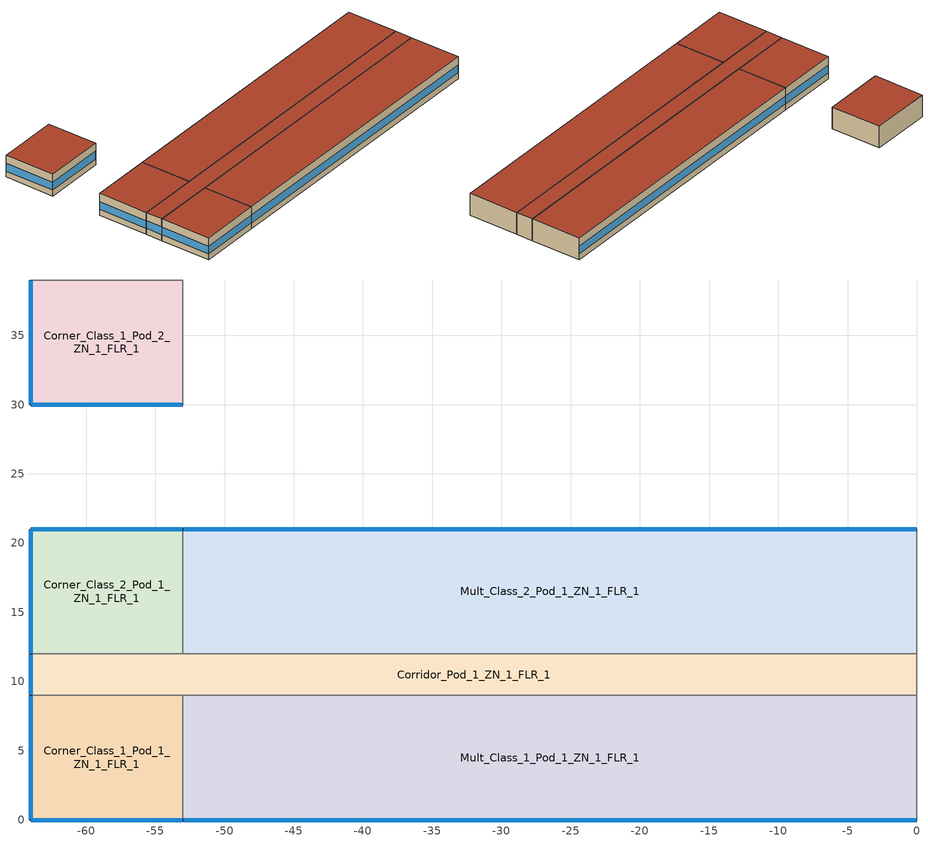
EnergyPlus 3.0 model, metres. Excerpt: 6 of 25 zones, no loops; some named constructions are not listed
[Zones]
Corner_Class_1_Pod_1_ZN_1_FLR_1
 floor ground (ASHRAE 90.1-1999_Table B-2_Unheated_Ext-slab): -64,9 -53,9 -53,0 -64,0 z0
 wall outside (Steel-Framed_R-13_Ext-wall): -64,9 -64,0 -53,0 z0:4
 wall to Mult_Class_1_Pod_1_ZN_1_FLR_1 (Standard_Int-Wall): -53,0 -53,9 z0:4
 wall to Corridor_Pod_1_ZN_1_FLR_1 (Standard_Int-Wall): -53,9 -64,9 z0:4
 window (std_window_UValue_3.237_SHGC_0.25_VT_0.318): -63.95,0 -53.05,0 z1.1:2.51
 window (std_window_UValue_3.237_SHGC_0.25_VT_0.318_west): -64,8.95 -64,0.05 z1.1:2.52
 roof outside (IEAD_R-15 ci_Roof): -64,0 -53,0 -53,9 -64,9 z4
Mult_Class_1_Pod_1_ZN_1_FLR_1
 floor ground (ASHRAE 90.1-1999_Table B-2_Unheated_Ext-slab): -53,9 0,9 0,0 -53,0 z0
 wall outside (Steel-Framed_R-13_Ext-wall): -53,0 0,0 z0:4
 wall to Lobby_ZN_1_FLR_1 (Standard_Int-Wall): 0,0 0,9 z0:4
 wall to Corridor_Pod_1_ZN_1_FLR_1 (Standard_Int-Wall): 0,9 -53,9 z0:4
 window (std_window_UValue_3.237_SHGC_0.25_VT_0.318): -52.95,0 -0.05,0 z1.1:2.5
 roof outside (IEAD_R-15 ci_Roof): -53,0 0,0 0,9 -53,9 z4
Corridor_Pod_1_ZN_1_FLR_1
 floor ground (ASHRAE 90.1-1999_Table B-2_Unheated_Ext-slab): -64,12 0,12 0,9 -64,9 z0
 wall outside (Steel-Framed_R-13_Ext-wall): -64,12 -64,9 z0:4
 wall to Main_Corridor_ZN_1_FLR_1 (Standard_Int-Wall): 0,9 0,12 z0:4
 wall to Mult_Class_2_Pod_1_ZN_1_FLR_1 (Standard_Int-Wall): 0,12 -53,12 z0:4
 wall to Corner_Class_2_Pod_1_ZN_1_FLR_1 (Standard_Int-Wall): -53,12 -64,12 z0:4
 window (std_window_UValue_3.237_SHGC_0.25_VT_0.318_west): -64,11.95 -64,9.05 z1.1:2.55
 roof outside (IEAD_R-15 ci_Roof): -64,9 0,9 0,12 -64,12 z4
Corner_Class_2_Pod_1_ZN_1_FLR_1
 floor ground (ASHRAE 90.1-1999_Table B-2_Unheated_Ext-slab): -64,21 -53,21 -53,12 -64,12 z0
 wall outside (Steel-Framed_R-13_Ext-wall): -53,21 -64,21 -64,12 z0:4
 wall to Mult_Class_2_Pod_1_ZN_1_FLR_1 (Standard_Int-Wall): -53,12 -53,21 z0:4
 window (std_window_UValue_3.237_SHGC_0.25_VT_0.318_north): -53.05,21 -63.95,21 z1.1:2.51
 window (std_window_UValue_3.237_SHGC_0.25_VT_0.318_west): -64,20.95 -64,12.05 z1.1:2.52
 roof outside (IEAD_R-15 ci_Roof): -64,12 -53,12 -53,21 -64,21 z4
Mult_Class_2_Pod_1_ZN_1_FLR_1
 floor ground (ASHRAE 90.1-1999_Table B-2_Unheated_Ext-slab): -53,21 0,21 0,12 -53,12 z0
 wall outside (Steel-Framed_R-13_Ext-wall): 0,21 -53,21 z0:4
 wall to Main_Corridor_ZN_1_FLR_1 (Standard_Int-Wall): 0,12 0,21 z0:4
 window (std_window_UValue_3.237_SHGC_0.25_VT_0.318_north): -0.05,21 -52.95,21 z1.1:2.5
 roof outside (IEAD_R-15 ci_Roof): -53,12 0,12 0,21 -53,21 z4
Corner_Class_1_Pod_2_ZN_1_FLR_1
 floor ground (ASHRAE 90.1-1999_Table B-2_Unheated_Ext-slab): -64,39 -53,39 -53,30 -64,30 z0
 wall outside (Steel-Framed_R-13_Ext-wall): -64,39 -64,30 -53,30 z0:4
 wall to Mult_Class_1_Pod_2_ZN_1_FLR_1 (Standard_Int-Wall): -53,30 -53,39 z0:4
 wall to Corridor_Pod_2_ZN_1_FLR_1 (Standard_Int-Wall): -53,39 -64,39 z0:4
 window (std_window_UValue_3.237_SHGC_0.25_VT_0.318): -63.95,30 -53.05,30 z1.1:2.51
 window (std_window_UValue_3.237_SHGC_0.25_VT_0.318_west): -64,38.95 -64,30.05 z1.1:2.52
 roof outside (IEAD_R-15 ci_Roof): -64,30 -53,30 -53,39 -64,39 z4
[Material]
Name | Roughness | Thickness | Conductivity | Density | Specific Heat | Thermal Absorptance | Solar Absorptance | Visible Absorptance | Thickness {m} | Conductivity {W/m-K} | Density {kg/m3} | Specific Heat {J/kg-K}
MAT-CC05 8 HW CONCRETE | Rough | 0.2032 | 1.311 | 2240 | 836.8 | 0.9 | 0.7 | 0.7
Floor Insulation [1] | MediumRough | 0.0464 | 0.045 | 265 | 836.8 | 0.9 | 0.7 | 0.7
METAL Door Medium 18Ga_1; METAL Door Medium 18Ga_2; METAL Door Medium 18Ga | Smooth | 0.0013 | 45.3149 | 7833.03 | 502.08 | 0.8 | 0.5 | 0.5
Std AC02 | MediumSmooth |  |  |  |  | 0.9 | 0.7 | 0.2 | 0.0127 | 0.057 | 288 | 1339
Std MAT-CC05 4  MW CONCRETE | Rough |  |  |  |  | 0.9 | 0.7 | 0.2 | 0.1 | 0.858 | 1968 | 836.8
Std PW05 | MediumSmooth |  |  |  |  | 0.9 | 0.78 | 0.78 | 0.0191 | 0.115 | 545 | 1213
Std Steel_Brown_Regular | Smooth |  |  |  |  | 0.9 | 0.92 | 0.92 | 0.0015 | 44.9696 | 7689 | 418
[Material:NoMass]
Name | Roughness | Thermal Resistance {(m2-K)/W} | Thermal Absorptance | Solar Absorptance | Visible Absorptance | Thermal Resistance {m2-K/W}
CP02 CARPET PAD | VeryRough | 0.2165 | 0.9 | 0.7 | 0.8
AIR | Smooth | 0.2515 | 0.8 | 0.5 | 0.5
AIR [1] | Smooth | 0.1214 | 0.8 | 0.5 | 0.5
Std CP02 CARPET PAD | VeryRough |  | 0.9 | 0.7 | 0.8 | 0.21648
MAT-AIR-WALL | Rough |  | 0.9 | 0.7 |  | 0.207949
Std Opaque Door panel_con; Std Opaque Door panel_semi | MediumRough |  | 0.9 | 0.7 | 0.7 | 0.12327
Std Overhead Door Panel | MediumRough |  | 0.9 | 0.7 | 0.7 | 0.255345
[Construction]
INT-FLOOR-UNDERSIDE: Std CP02 CARPET PAD, Std MAT-CC05 4  MW CONCRETE
INT-FLOOR-SLAB: Std MAT-CC05 4  MW CONCRETE
DropCeiling: Std AC02
Sloped_Metal_Roof: Std Steel_Brown_Regular, Std PW05
Gable_Wall: Std PW05
AIR-WALL: MAT-AIR-WALL
Std Swinging Door_con: Std Opaque Door panel_con
Std Swinging Door_semi: Std Opaque Door panel_semi
Std Overhead Door: Std Overhead Door Panel
Mass_R-6.3 ci_ExposedFloor: Floor Insulation [1], MAT-CC05 8 HW CONCRETE, CP02 CARPET PAD
Swinging_NR_door: METAL Door Medium 18Ga_1, AIR, METAL Door Medium 18Ga_2
Non-Swinging_NR_door: METAL Door Medium 18Ga, AIR [1], METAL Door Medium 18Ga_2
[Schedule:Compact]
NevadaPowSeasonsSched: Through: 5/31, For: AllDays, Until: 24:00, 1, Through: 9/30, For: AllDays, Until: 24:00, 3, Through: 12/31, For: AllDays, Until: 24:00, 1
NevadaPowTOUSched: Through: 12/31, For: AllDays, Until: 10:00, 3, Until: 13:00, 2, Until: 19:00, 1, Until: 22:00, 2, Until: 24:00, 3
